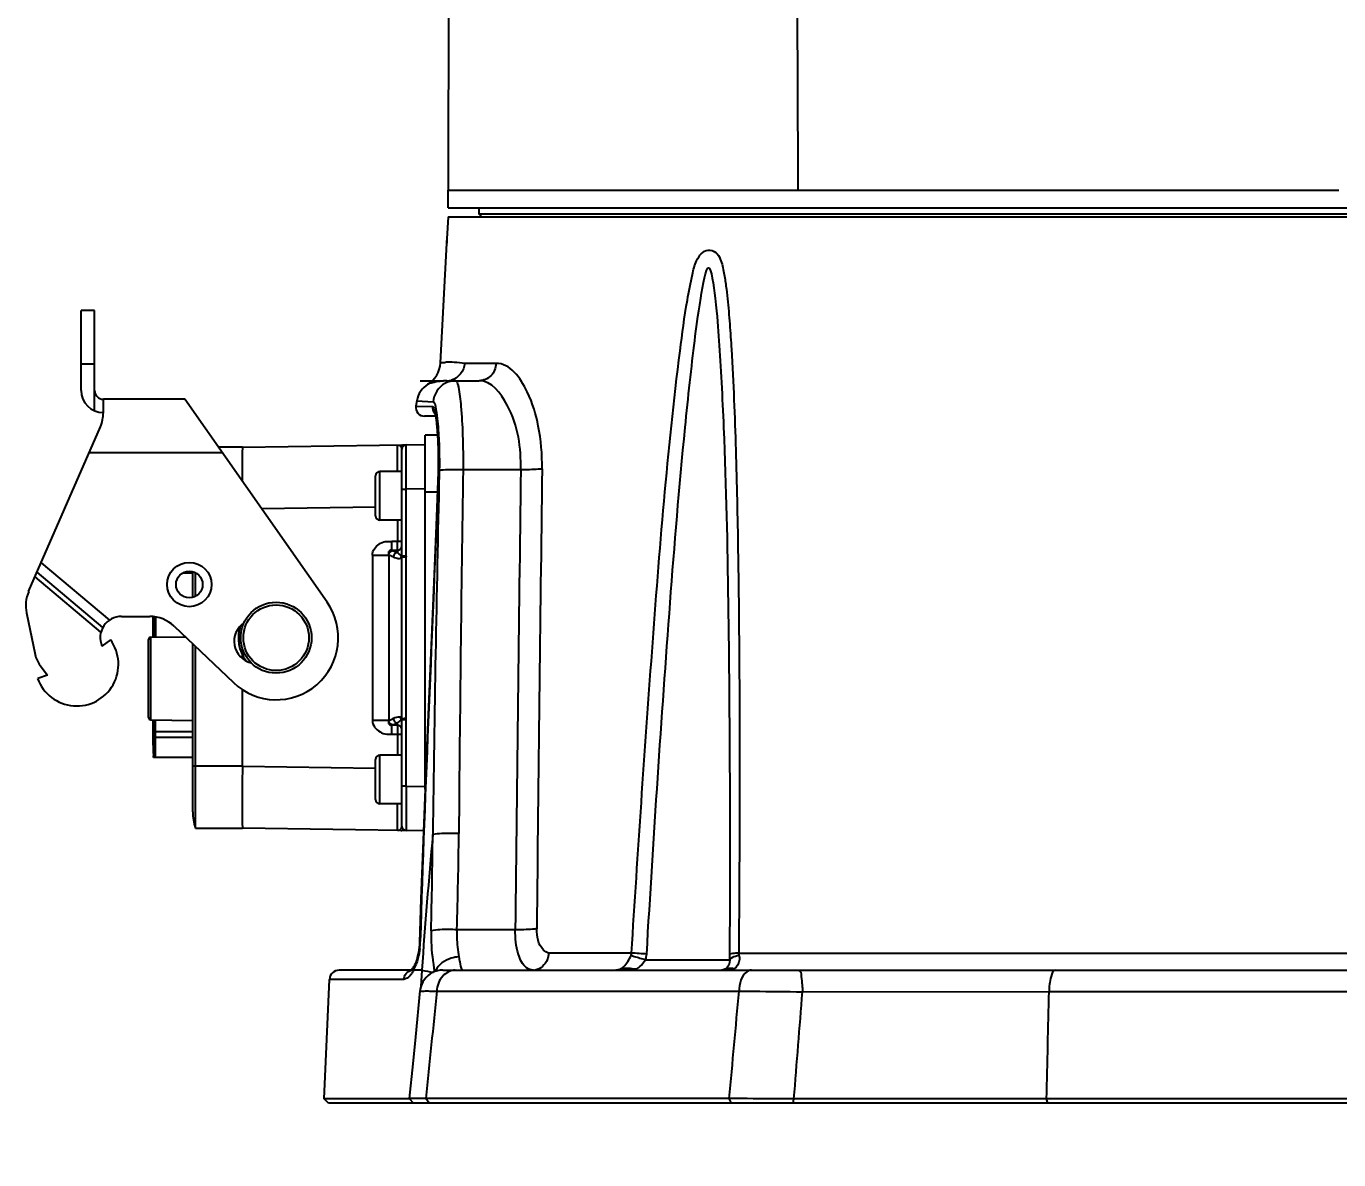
# Model space of a CAD drawing. Header units: millimetres. Extents: x 0 to 1173, y -4 to 841.
# Drawn here: x 231.6 to 246.41, y 299.02 to 311.81 of the extents above; entities that cross this region are included whole.
import ezdxf

# ---------------------------------------------------------------- set-up
doc = ezdxf.new("R2010")
doc.units = ezdxf.units.MM
doc.header["$LTSCALE"] = 65.395
doc.linetypes.add('CENTER', pattern=[0.6, 0.375, -0.075, 0.075, -0.075])
doc.layers.get('0').update_dxf_attribs({"linetype": 'CONTINUOUS'})
for name, color, linetype in [('ALL_DRFT_GEOM', 7, 'CONTINUOUS'), ('C_T2070064001_000_A_3D_BL37', 7, 'CONTINUOUS'), ('C_T2111122201_000_B_3D_BL15', 7, 'CONTINUOUS'), ('C_T2111122201_000_B_3D_BL16', 7, 'CONTINUOUS'), ('DRAFT_DIMS', 7, 'CONTINUOUS'), ('J_900_EXP_DH_BL10', 7, 'CONTINUOUS'), ('M3_10_BL36', 7, 'CONTINUOUS'), ('M3_10_BL39', 7, 'CONTINUOUS'), ('MANIFOLD_SOLID_BREP_17668_BL35', 7, 'CONTINUOUS'), ('MANIFOLD_SOLID_BREP_20980_BL38', 7, 'CONTINUOUS'), ('MANIFOLD_SOLID_BREP_21374_BL40', 7, 'CONTINUOUS'), ('TMBB_BASE_CNN_BL7', 7, 'CONTINUOUS')]:
    doc.layers.add(name, color=color, linetype=linetype)
doc.styles.get("Standard").update_dxf_attribs({"font": 'txt', "width": 0.8})
doc.dimstyles.new('DIMSTYLE_13', dxfattribs={"dimtxt": 6, "dimasz": 9, "dimexe": 0.5, "dimexo": 0, "dimtad": 1, "dimlfac": 10, "dimzin": 0, "dimdsep": 46, "dimtxsty": 'Standard', "dimblk": '_FILLED', "dimblk1": '_FILLED', "dimblk2": '_FILLED', "dimcen": 0.09, "dimadec": 0, "dimazin": 0, "dimtp": 0.01, "dimtm": 0.01, "dimtfac": 1, "dimtofl": 0, "dimtmove": 0, "dimatfit": 2, "dimldrblk": '_FILLED', "dimfxl": 0, "dimtolj": 1, "dimtzin": 0, "dimarcsym": 0})
doc.dimstyles.new('DIMSTYLE_14', dxfattribs={"dimtxt": 6, "dimasz": 9, "dimexe": 0.5, "dimexo": 0, "dimtad": 1, "dimlfac": 10, "dimzin": 0, "dimdsep": 46, "dimtxsty": 'Standard', "dimblk": '_FILLED', "dimblk1": '_FILLED', "dimblk2": '_FILLED', "dimcen": 0.09, "dimadec": 0, "dimazin": 0, "dimtp": 0.01, "dimtm": 0.01, "dimtfac": 1, "dimtmove": 0, "dimatfit": 2, "dimldrblk": '_FILLED', "dimfxl": 0, "dimtolj": 1, "dimtzin": 0, "dimarcsym": 0})

# ---------------------------------------------------------------- blocks, each defined once
blk = doc.blocks.new('_FILLED')
at = {"color": 0, "linetype": 'ByBlock'}
blk.add_solid([(0, 0), (-1, 0.1667), (-1, -0.1667)], dxfattribs=at)
blk = doc.blocks.new('*D20')
at = {"layer": 'DRAFT_DIMS', "color": 2, "linetype": 'Continuous'}
blk.add_line((362.811, 192.443), (450.213, 94.254), dxfattribs=at)
at = {"layer": 'DRAFT_DIMS', "color": 2, "linetype": 'Continuous', "xscale": 9, "yscale": 9, "zscale": 9, "rotation": 131.6736765729}
blk.add_blockref('_FILLED', (362.811, 192.443), dxfattribs=at)
blk = doc.blocks.new('*D21')
at = {"layer": 'DRAFT_DIMS', "color": 2, "linetype": 'Continuous'}
for p, q in [((246.456, 323.158), (323.755, 374.496)), ((271.296, 339.655), (246.456, 323.158)), ((221.616, 306.661), (246.456, 323.158))]:
    blk.add_line(p, q, dxfattribs=at)
at = {"layer": 'DRAFT_DIMS', "color": 2, "linetype": 'Continuous', "xscale": 9, "yscale": 9, "zscale": 9}
for p, rotation in [((271.296, 339.655), 33.59000563470001), ((221.616, 306.661), 213.5900056347)]:
    blk.add_blockref('_FILLED', p, dxfattribs=dict(at, rotation=rotation))
blk = doc.blocks.new('*D23')
at = {"layer": 'DRAFT_DIMS', "color": 2, "linetype": 'Continuous'}
blk.add_line((390.784, 199.135), (471.564, 129.718), dxfattribs=at)
at = {"layer": 'DRAFT_DIMS', "color": 2, "linetype": 'Continuous', "xscale": 9, "yscale": 9, "zscale": 9, "rotation": 139.3269980893}
blk.add_blockref('_FILLED', (390.784, 199.135), dxfattribs=at)
blk = doc.blocks.new('TMBB_BASE_CNN_BL7', base_point=(653.7669, 254.0207))
at = {"layer": 'TMBB_BASE_CNN_BL7', "color": 7, "linetype": 'Continuous'}
for p, q in [((236.3561, 309.6577), (236.343, 309.4077)), ((236.3561, 309.6577), (256.5558, 309.6577)), ((236.3421, 309.391), (236.341, 309.3708)), ((236.341, 309.3707), (236.3421, 309.391)), ((236.343, 309.4077), (236.3421, 309.391)), ((236.2696, 308.008), (236.3403, 309.3577)), ((236.3407, 309.3656), (236.3403, 309.3577)), ((236.3403, 309.3577), (236.3407, 309.3656)), ((236.341, 309.3708), (236.3407, 309.3656)), ((236.8973, 308.0004), (236.5436, 308.0004)), ((236.3436, 307.8077), (236.7067, 307.8077)), ((236.0027, 307.5815), (235.9927, 307.5222)), ((235.9927, 307.5222), (236.1798, 307.5178)), ((236.0027, 307.5815), (236.1861, 307.5699)), ((236.2144, 307.4077), (236.0896, 307.4077)), ((236.2564, 306.7903), (236.2556, 306.7525)), ((237.1767, 306.8035), (236.5248, 306.8035)), ((237.1136, 301.6141), (236.4553, 301.6141)), ((236.0344, 301.4804), (236.0327, 301.4461)), ((238.4261, 301.3504), (237.4907, 301.3504)), ((238.585, 301.2756), (239.5336, 301.2756)), ((239.6358, 301.3504), (253.2762, 301.3504)), ((235.9419, 301.1577), (235.1253, 301.1577)), ((235.9389, 301.1548), (235.9377, 301.1538)), ((235.9429, 301.1586), (235.9389, 301.1548)), ((236.0601, 301.1577), (235.9671, 301.1577)), ((235.9704, 301.1987), (235.9705, 301.1989)), ((235.9778, 301.2133), (235.9706, 301.1989)), ((235.9865, 301.233), (235.9778, 301.2133)), ((236.0601, 301.1577), (236.0478, 300.972)), ((236.2974, 301.1577), (257.6482, 301.1577)), ((234.9582, 299.7076), (235.017, 301.0539)), ((235.8568, 301.0539), (235.017, 301.0539)), ((236.038, 300.9227), (235.9867, 300.404)), ((236.228, 300.9212), (239.6397, 300.9212)), ((240.3548, 300.9142), (243.1371, 300.9156)), ((243.1371, 300.9156), (249.775, 300.9156)), ((235.9867, 300.404), (235.9564, 300.1001)), ((235.9564, 300.1001), (235.9175, 299.7103)), ((235.92, 299.7076), (234.9582, 299.7076)), ((235.006, 299.6577), (234.9582, 299.7076)), ((257.0565, 299.6577), (235.006, 299.6577)), ((235.9175, 299.7103), (235.9652, 299.6577)), ((239.5283, 299.7097), (236.1047, 299.7097)), ((236.1434, 299.6577), (236.1047, 299.7097)), ((239.5542, 299.6577), (239.5283, 299.7097)), ((240.2496, 299.6577), (240.2584, 299.7069)), ((243.1085, 299.7076), (240.2584, 299.7069)), ((249.8036, 299.7076), (243.1085, 299.7076)), ((243.1224, 299.6577), (243.1085, 299.7076))]:
    blk.add_line(p, q, dxfattribs=at)
at = {"layer": 'TMBB_BASE_CNN_BL7', "color": 4, "linetype": 'Continuous'}
blk.add_line((236.0409, 307.8077), (236.3055, 307.8077), dxfattribs=at)
at = {"layer": 'TMBB_BASE_CNN_BL7', "color": 7, "linetype": 'Continuous'}
for points in [[(236.2043, 307.4503), (236.2047, 307.4492), (236.2056, 307.4466), (236.2068, 307.4425), (236.2082, 307.4372), (236.2097, 307.4308), (236.2114, 307.4232), (236.2131, 307.4147), (236.2148, 307.4052), (236.2166, 307.3947), (236.2183, 307.3834), (236.2201, 307.3712), (236.2218, 307.3581), (236.2235, 307.3441), (236.2252, 307.3292), (236.2269, 307.3136), (236.2285, 307.297), (236.2301, 307.2797), (236.2316, 307.2615), (236.2331, 307.2425), (236.2346, 307.2227), (236.2359, 307.2021), (236.2372, 307.1806), (236.2385, 307.1584), (236.2396, 307.1355), (236.2407, 307.1117), (236.2416, 307.0872), (236.2425, 307.062), (236.2432, 307.0361), (236.2438, 307.0095), (236.2443, 306.9822), (236.2446, 306.9542), (236.2447, 306.9257), (236.2447, 306.8965), (236.2445, 306.8668)], [(236.2445, 306.8668), (236.2442, 306.8366), (236.2436, 306.806), (236.2428, 306.7749)], [(236.2428, 306.7749), (236.2214, 306.1755), (236.1961, 305.5362), (236.1696, 304.9096), (236.1168, 303.6939)], [(236.1168, 303.6939), (236.0921, 303.1048), (236.0694, 302.5281), (236.0494, 301.9639)], [(236.0494, 301.9639), (236.034, 301.469), (236.0323, 301.4395), (236.0295, 301.4101), (236.0257, 301.3811), (236.0209, 301.3528), (236.0152, 301.3254), (236.0087, 301.2992)], [(236.0266, 301.3872), (236.022, 301.3585), (236.0164, 301.3306), (236.01, 301.3039), (236.0027, 301.2786), (235.9949, 301.2548), (235.9865, 301.233)], [(236.0327, 301.4461), (236.0302, 301.4165), (236.0266, 301.3872)], [(235.9704, 301.1987), (235.9641, 301.1875), (235.9558, 301.1747), (235.9486, 301.1651), (235.9429, 301.1586)], [(236.2974, 301.1577), (236.2671, 301.1559), (236.2372, 301.1506), (236.2081, 301.1419), (236.1803, 301.1299), (236.154, 301.1147), (236.1297, 301.0965), (236.1076, 301.0757), (236.0881, 301.0524), (236.0715, 301.027), (236.0579, 300.9999), (236.0476, 300.9714), (236.0406, 300.9418), (236.038, 300.9226)]]:
    blk.add_lwpolyline(points, dxfattribs=at)
for centre, radius, start, end in [((235.9677, 308.0238), 0.3022, 301.80882, 357.00001), ((236.2698, 307.5368), 0.2709, 121.80882, 170.49378), ((236.3459, 307.9993), 0.1916, 270.02197, 277.51382), ((236.3454, 308.003), 0.1953, 277.50166, 284.85553), ((236.0896, 307.5059), 0.0982, 170.43711, 270), ((618.014, 297.9547), 381.8597, 178.679818, 179.289699), ((848.681, 297.6533), 612.2246, 179.1436289, 179.5276187), ((2061.5764, 282.0118), 1824.5681, 179.2214563, 179.3844294), ((2081.0853, 282.665), 1843.8264, 179.2495929, 179.410854), ((139.3713, 303.8238), 96.8189, 358.685351, 359.32815), ((184.5723, 303.2055), 51.9074, 358.24309, 359.44284), ((235.1142, 301.5077), 0.9284, 353.57629, 355.98823), ((235.1306, 301.5066), 0.912, 355.98131, 358.46728), ((234.8635, 244.7613), 56.7011, 86.22484, 86.39764), ((238.3076, 301.3598), 0.2899, 343.11573, 355.97174), ((240.8134, 301.3367), 1.2813, 179.88066, 182.73604), ((239.9209, 301.3518), 0.285, 180.28888, 185.47396), ((235.1253, 301.0492), 0.1085, 90, 177.5), ((235.9578, 301.0644), 0.0933, 98.24337, 101.03588), ((235.9573, 301.0686), 0.0891, 90.05272, 98.28755), ((235.4714, 301.4125), 0.5574, 332.79634, 336.26015), ((235.4302, 301.4307), 0.6024, 336.25453, 339.54888), ((236.3848, 301.0765), 0.1854, 156.50369, 158.92399), ((238.3693, 300.6543), 0.5224, 93.18873, 97.27111), ((238.3701, 300.6347), 0.542, 87.24711, 93.16657), ((238.3673, 300.5862), 0.5906, 79.70716, 87.1942), ((239.5368, 300.9889), 0.1876, 104.48163, 107.98137), ((239.4387, 301.2503), 0.0923, 295.79693, 299.40296), ((239.5399, 300.9662), 0.2105, 91.21745, 94.42927), ((239.5401, 300.9549), 0.2218, 88.13221, 91.21636), ((-134.7589, 334.7418), 375.923, 354.652872, 354.838301), ((-96.7672, 327.2175), 338.1465, 355.333436, 355.538656), ((-23.5644, 306.6232), 266.7625, 358.514497, 358.77403)]:
    blk.add_arc(centre, radius, start, end, dxfattribs=at)
for points, knots in [([(238.9738, 308.145), (238.9979, 308.3357), (239.0346, 308.6231), (239.1032, 308.9651), (239.1471, 309.1649), (239.2546, 309.3053), (239.3852, 309.2626), (239.4418, 309.1588), (239.4696, 309.0286), (239.4924, 308.8786), (239.5143, 308.6857), (239.5348, 308.4471), (239.5601, 308.0675), (239.583, 307.5941), (239.6092, 306.8373), (239.6292, 305.8914), (239.6415, 304.7564), (239.6457, 303.6212), (239.6436, 302.4858), (239.6389, 301.7289), (239.6358, 301.3504)], [0, 0, 0, 0, 0.0624413, 0.0946156, 0.1120029, 0.1311674, 0.1410463, 0.150824, 0.1681593, 0.1843274, 0.2001026, 0.2312241, 0.2621266, 0.3237205, 0.385223, 0.5081653, 0.6311018, 0.7540518, 0.8770181, 1, 1, 1, 1]), ([(238.5968, 301.3394), (238.6757, 302.6613), (238.8072, 304.667), (238.9883, 306.9159), (239.1213, 308.1387), (239.1858, 308.626), (239.299, 309.2744), (239.3858, 308.6261), (239.4226, 308.1379), (239.4882, 306.9148), (239.5194, 305.313), (239.537, 303.3185), (239.535, 302.0004), (239.5321, 301.3394)], [0, 0, 0, 0, 0.2557326, 0.3833722, 0.4468269, 0.4779914, 0.5008422, 0.5234687, 0.5544484, 0.6176145, 0.7448319, 0.872357, 1, 1, 1, 1]), ([(238.4261, 301.3504), (238.4963, 302.4834), (238.6513, 304.7501), (238.8313, 307.0168), (238.9738, 308.145)], [0, 0, 0, 0, 0.4995505, 1, 1, 1, 1]), ([(236.5436, 308.0004), (236.5041, 308.0067), (236.4385, 308.0146), (236.3451, 308.0208), (236.306, 308.0058), (236.2699, 308.0139), (236.2696, 308.008)], [0, 0, 0, 0, 0.4353516, 0.7470953, 0.9361274, 1, 1, 1, 1]), ([(236.8973, 308.0004), (236.8953, 307.9508), (236.8553, 307.8505), (236.7545, 307.8077), (236.7067, 307.8077)], [0, 0, 0, 0, 0.509326, 1, 1, 1, 1]), ([(237.4171, 306.813), (237.4193, 306.9747), (237.3905, 307.2802), (237.2728, 307.6911), (237.0547, 308.0111), (236.8973, 308.0004)], [0, 0, 0, 0, 0.3552805, 0.6532836, 1, 1, 1, 1]), ([(236.3436, 307.8077), (236.2886, 307.8075), (236.2166, 307.7927), (236.1429, 307.7768), (236.127, 307.767)], [0, 0, 0, 0, 0.7467672, 1, 1, 1, 1]), ([(236.4416, 307.8077), (236.45, 307.8077), (236.4652, 307.7755), (236.4837, 307.6869), (236.5063, 307.4797), (236.5233, 307.1741), (236.5262, 306.9339), (236.5248, 306.8035)], [0, 0, 0, 0, 0.0247594, 0.0817752, 0.2941673, 0.6144695, 1, 1, 1, 1]), ([(237.1767, 306.8035), (237.1805, 307.052), (237.1348, 307.423), (236.8463, 307.8077), (236.7067, 307.8077)], [0, 0, 0, 0, 0.6403778, 1, 1, 1, 1]), ([(236.1798, 307.5178), (236.1941, 307.5153), (236.2102, 307.4529), (236.2175, 307.4114), (236.222, 307.3764)], [0, 0, 0, 0, 0.2918743, 1, 1, 1, 1]), ([(236.1861, 307.5699), (236.2045, 307.5644), (236.218, 307.4824), (236.2289, 307.4277), (236.234, 307.3819)], [0, 0, 0, 0, 0.2940791, 1, 1, 1, 1]), ([(236.222, 307.3764), (236.2271, 307.3362), (236.2461, 307.1292), (236.2489, 306.9209), (236.2436, 306.7536)], [0, 0, 0, 0, 0.194628, 1, 1, 1, 1]), ([(236.234, 307.3819), (236.2384, 307.3419), (236.2553, 307.1452), (236.2596, 306.9474), (236.2564, 306.7903)], [0, 0, 0, 0, 0.2037551, 1, 1, 1, 1]), ([(236.2436, 306.7536), (236.2432, 306.7535), (236.2427, 306.7534), (236.2421, 306.753), (236.2422, 306.7528)], [0, 0, 0, 0, 0.6878595, 1, 1, 1, 1]), ([(236.5248, 306.8035), (236.4665, 306.8044), (236.3784, 306.7995), (236.2854, 306.8022), (236.2564, 306.7903)], [0, 0, 0, 0, 0.650345, 1, 1, 1, 1]), ([(237.4171, 306.813), (237.4028, 306.8109), (237.3229, 306.8033), (237.2425, 306.8026), (237.1767, 306.8035)], [0, 0, 0, 0, 0.1799186, 1, 1, 1, 1]), ([(236.4773, 302.7008), (236.4469, 302.701), (236.349, 302.7001), (236.2503, 302.6994), (236.1836, 302.6882)], [0, 0, 0, 0, 0.3102954, 1, 1, 1, 1]), ([(236.1648, 301.6025), (236.1639, 301.5603), (236.165, 301.4053), (236.1833, 301.2506), (236.2041, 301.1398)], [0, 0, 0, 0, 0.272352, 1, 1, 1, 1]), ([(236.4553, 301.6141), (236.4248, 301.6148), (236.3281, 301.615), (236.2298, 301.6162), (236.1648, 301.6025)], [0, 0, 0, 0, 0.3143056, 1, 1, 1, 1]), ([(236.4553, 301.6141), (236.4543, 301.5858), (236.4536, 301.4832), (236.4634, 301.3804), (236.4771, 301.3074)], [0, 0, 0, 0, 0.2759772, 1, 1, 1, 1]), ([(237.3179, 301.1577), (237.2911, 301.1577), (237.2049, 301.1926), (237.1273, 301.3697), (237.1129, 301.5205), (237.1136, 301.6141)], [0, 0, 0, 0, 0.1493847, 0.478321, 1, 1, 1, 1]), ([(237.3564, 301.6239), (237.341, 301.6217), (237.2602, 301.6143), (237.1791, 301.6134), (237.1136, 301.6141)], [0, 0, 0, 0, 0.1918429, 1, 1, 1, 1]), ([(237.4907, 301.3504), (237.4693, 301.3563), (237.3756, 301.4164), (237.3558, 301.54), (237.3564, 301.6239)], [0, 0, 0, 0, 0.2095508, 1, 1, 1, 1]), ([(236.0423, 301.4822), (236.0403, 301.482), (236.0382, 301.4815), (236.0344, 301.4812), (236.0343, 301.4804)], [0, 0, 0, 0, 0.7170331, 1, 1, 1, 1]), ([(236.4771, 301.3074), (236.4484, 301.3058), (236.346, 301.2889), (236.245, 301.2199), (236.2148, 301.1504)], [0, 0, 0, 0, 0.2750198, 1, 1, 1, 1]), ([(236.4771, 301.3074), (236.4807, 301.2884), (236.4914, 301.2392), (236.4979, 301.1875), (236.5119, 301.1596)], [0, 0, 0, 0, 0.3830755, 1, 1, 1, 1]), ([(237.4907, 301.3504), (237.4896, 301.3249), (237.4742, 301.2411), (237.3985, 301.1676), (237.3397, 301.1592)], [0, 0, 0, 0, 0.3005603, 1, 1, 1, 1]), ([(238.4211, 301.3246), (238.4225, 301.3289), (238.4247, 301.3374), (238.4258, 301.3461), (238.4261, 301.3504)], [0, 0, 0, 0, 0.5062392, 1, 1, 1, 1]), ([(238.4211, 301.3246), (238.4326, 301.3209), (238.4869, 301.3037), (238.5417, 301.2878), (238.585, 301.2756)], [0, 0, 0, 0, 0.2112714, 1, 1, 1, 1]), ([(239.6358, 301.3504), (239.6236, 301.3498), (239.589, 301.3473), (239.5538, 301.3457), (239.5321, 301.3394)], [0, 0, 0, 0, 0.3518862, 1, 1, 1, 1]), ([(239.6371, 301.3246), (239.6247, 301.3215), (239.5886, 301.3104), (239.5493, 301.2958), (239.5336, 301.2756)], [0, 0, 0, 0, 0.3333886, 1, 1, 1, 1]), ([(239.6371, 301.3246), (239.6418, 301.3094), (239.6506, 301.2537), (239.6194, 301.1925), (239.5847, 301.1725)], [0, 0, 0, 0, 0.2847097, 1, 1, 1, 1]), ([(235.9445, 301.1204), (235.938, 301.111), (235.9155, 301.082), (235.8824, 301.0573), (235.8568, 301.0539)], [0, 0, 0, 0, 0.3067912, 1, 1, 1, 1]), ([(235.9671, 301.1577), (235.9636, 301.151), (235.9565, 301.1384), (235.9486, 301.1261), (235.9445, 301.1204)], [0, 0, 0, 0, 0.5159639, 1, 1, 1, 1]), ([(235.9671, 301.1577), (235.9651, 301.1645), (235.9636, 301.1787), (235.9675, 301.1926), (235.9706, 301.1986)], [0, 0, 0, 0, 0.5105971, 1, 1, 1, 1]), ([(236.4368, 301.1577), (236.3844, 301.1577), (236.271, 301.0972), (236.2323, 300.9815), (236.228, 300.9212)], [0, 0, 0, 0, 0.4642465, 1, 1, 1, 1]), ([(236.5119, 301.1596), (236.5121, 301.1591), (236.5125, 301.1584), (236.5132, 301.1577), (236.5134, 301.1577)], [0, 0, 0, 0, 0.6625291, 1, 1, 1, 1]), ([(238.3031, 301.1725), (238.2948, 301.1678), (238.2777, 301.1605), (238.2592, 301.1577), (238.2503, 301.1577)], [0, 0, 0, 0, 0.5198164, 1, 1, 1, 1]), ([(238.3031, 301.1725), (238.3088, 301.1757), (238.3201, 301.1832), (238.3305, 301.1919), (238.3356, 301.1967)], [0, 0, 0, 0, 0.4829573, 1, 1, 1, 1]), ([(238.4728, 301.1673), (238.4808, 301.1707), (238.4969, 301.1798), (238.5113, 301.1912), (238.5185, 301.1976)], [0, 0, 0, 0, 0.4768426, 1, 1, 1, 1]), ([(239.4789, 301.1673), (239.4731, 301.1644), (239.4608, 301.16), (239.448, 301.1581), (239.4415, 301.1578)], [0, 0, 0, 0, 0.5006537, 1, 1, 1, 1]), ([(239.5236, 301.176), (239.5179, 301.1756), (239.5066, 301.1742), (239.4954, 301.1719), (239.4899, 301.1705)], [0, 0, 0, 0, 0.5036443, 1, 1, 1, 1]), ([(239.5847, 301.1725), (239.5773, 301.1682), (239.5614, 301.1613), (239.5443, 301.1583), (239.5357, 301.1579)], [0, 0, 0, 0, 0.4989816, 1, 1, 1, 1]), ([(239.5847, 301.1725), (239.5784, 301.1736), (239.566, 301.1754), (239.5535, 301.1764), (239.5474, 301.1766)], [0, 0, 0, 0, 0.5087213, 1, 1, 1, 1]), ([(239.7789, 301.1577), (239.7608, 301.1577), (239.6652, 301.1177), (239.6428, 300.9998), (239.6397, 300.9212)], [0, 0, 0, 0, 0.1865492, 1, 1, 1, 1]), ([(240.3111, 301.1577), (240.3368, 301.1577), (240.344, 301.0329), (240.3545, 300.9719), (240.3548, 300.9142)], [0, 0, 0, 0, 0.3081889, 1, 1, 1, 1]), ([(243.2104, 301.1577), (243.1815, 301.1577), (243.1433, 301.0457), (243.1378, 300.9734), (243.1371, 300.9156)], [0, 0, 0, 0, 0.3334822, 1, 1, 1, 1]), ([(236.038, 300.9227), (236.0385, 300.9267), (236.0635, 300.9171), (236.0912, 300.926), (236.1553, 300.9203), (236.2008, 300.9215), (236.228, 300.9212)], [0, 0, 0, 0, 0.0645282, 0.2563551, 0.5711479, 1, 1, 1, 1]), ([(239.6397, 300.9212), (239.6949, 300.9209), (239.9332, 300.9189), (240.1716, 300.9161), (240.3548, 300.9142)], [0, 0, 0, 0, 0.2314532, 1, 1, 1, 1]), ([(236.1047, 299.7097), (236.0779, 299.7096), (236.0327, 299.7081), (235.9707, 299.7137), (235.9415, 299.7049), (235.9188, 299.7141), (235.9176, 299.7103)], [0, 0, 0, 0, 0.4289746, 0.7437518, 0.9355339, 1, 1, 1, 1]), ([(240.2584, 299.7069), (240.1952, 299.7066), (239.9519, 299.7089), (239.7085, 299.707), (239.5283, 299.7097)], [0, 0, 0, 0, 0.2595232, 1, 1, 1, 1])]:
    blk.add_open_spline(points, degree=3, knots=knots, dxfattribs=at)
for points in [[(236.5436, 308.0004), (236.5395, 307.9212), (236.4722, 307.8345), (236.3955, 307.8142)], [(236.3193, 307.7764), (236.2474, 307.7371), (236.1925, 307.6515), (236.1861, 307.5699)], [(236.4416, 307.8077), (236.3995, 307.8077), (236.3562, 307.7966), (236.3193, 307.7764)], [(236.1798, 307.5178), (236.1776, 307.4901), (236.1884, 307.4594), (236.2075, 307.4393)], [(236.2436, 306.7536), (236.1837, 304.9962), (236.0919, 303.2399), (236.0423, 301.4822)], [(236.1836, 302.6885), (236.1371, 302.1787), (236.0944, 301.6685), (236.0601, 301.1577)], [(236.0368, 301.4038), (236.0325, 301.3654), (236.0258, 301.3272), (236.0163, 301.2898)], [(236.0163, 301.2898), (236.0103, 301.2662), (236.0031, 301.2429), (235.9946, 301.2202)], [(238.3356, 301.1967), (238.3731, 301.2317), (238.3984, 301.2786), (238.4211, 301.3246)], [(238.5185, 301.1976), (238.544, 301.2203), (238.5645, 301.2483), (238.585, 301.2756)], [(239.5336, 301.2756), (239.5393, 301.2371), (239.5179, 301.189), (239.484, 301.1699)], [(235.8568, 301.0539), (235.8586, 301.0978), (235.8969, 301.1476), (235.94, 301.156)], [(236.0601, 301.1577), (236.1023, 301.1499), (236.1445, 301.1424), (236.1861, 301.1324)], [(236.228, 300.9212), (236.1872, 300.5173), (236.146, 300.1135), (236.1047, 299.7097)]]:
    blk.add_open_spline(points, degree=3, dxfattribs=at)
blk = doc.blocks.new('J_900_EXP_DH_BL10', base_point=(658.2783, 323.5593))
at = {"layer": 'J_900_EXP_DH_BL10', "color": 7, "linetype": 'Continuous'}
for p, q in [((236.356, 309.9577), (246.406, 309.9577)), ((236.356, 309.7577), (236.356, 309.9577)), ((236.3561, 309.7577), (256.5559, 309.7577)), ((236.706, 309.6877), (236.706, 309.7577)), ((256.206, 309.6877), (236.706, 309.6877)), ((236.736, 309.6577), (236.706, 309.6877))]:
    blk.add_line(p, q, dxfattribs=at)
blk.add_lwpolyline([(236.3081, 315.4034), (236.3161, 315.1131), (236.3265, 314.6966), (236.3353, 314.286), (236.3427, 313.883), (236.3486, 313.4874), (236.3532, 313.0976), (236.3565, 312.7157), (236.3587, 312.342), (236.3598, 311.9734), (236.36, 311.6155), (236.3595, 311.2667), (236.3585, 310.9167), (236.3573, 310.5662), (236.3563, 310.2245), (236.356, 309.9577)], dxfattribs=at)
blk.add_arc((22.9602, 310.2299), 217.3444, 359.928235, 0.789349, dxfattribs=at)
blk = doc.blocks.new('C_T2111122201_000_B_3D_BL15', base_point=(629.356, 243.597))
at = {"layer": 'C_T2111122201_000_B_3D_BL15', "color": 7, "linetype": 'Continuous'}
for p, q in [((233.366, 305.64), (233.476, 305.64)), ((233.056, 305.142), (233.056, 304.914)), ((233.056, 303.558), (233.056, 303.982)), ((233.056, 303.849), (233.476, 303.849)), ((233.476, 303.783), (233.056, 303.783)), ((233.476, 303.558), (233.056, 303.558))]:
    blk.add_line(p, q, dxfattribs=at)
blk = doc.blocks.new('C_T2111122201_000_B_3D_BL16', base_point=(629.496, 243.35))
at = {"layer": 'C_T2111122201_000_B_3D_BL16', "color": 7, "linetype": 'Continuous'}
for p, q in [((233.028, 304.913), (233.028, 305.146)), ((233.029, 305.133), (233.029, 305.145)), ((233.036, 305.145), (233.036, 305.133)), ((233.037, 305.133), (233.037, 305.145)), ((233.044, 305.144), (233.044, 305.133)), ((233.046, 305.143), (233.046, 304.913)), ((233.027, 303.958), (233.027, 303.982)), ((233.028, 303.958), (233.027, 303.958)), ((233.028, 303.783), (233.028, 303.958)), ((233.044, 303.849), (233.056, 303.849)), ((233.044, 303.849), (233.044, 303.783)), ((233.056, 303.783), (233.044, 303.783)), ((233.032, 303.608), (233.032, 303.608)), ((233.035, 303.609), (233.038, 303.609)), ((233.056, 303.558), (233.032, 303.558))]:
    blk.add_line(p, q, dxfattribs=at)
for points, knots in [([(233.032, 304.938), (233.031, 304.938), (233.033, 304.946), (233.03, 304.954), (233.031, 304.973), (233.03, 304.996), (233.029, 305.026), (233.029, 305.072), (233.029, 305.108), (233.029, 305.133)], [0, 0, 0, 0, 0.019501, 0.076465, 0.168874, 0.293199, 0.444688, 0.617473, 1, 1, 1, 1]), ([(233.036, 305.133), (233.036, 305.108), (233.036, 305.072), (233.035, 305.026), (233.035, 304.996), (233.034, 304.973), (233.034, 304.954), (233.032, 304.946), (233.034, 304.938), (233.032, 304.938)], [0, 0, 0, 0, 0.382524, 0.555306, 0.706792, 0.831119, 0.923532, 0.980499, 1, 1, 1, 1]), ([(233.04, 304.938), (233.039, 304.938), (233.04, 304.946), (233.038, 304.954), (233.039, 304.973), (233.038, 304.996), (233.037, 305.026), (233.037, 305.072), (233.037, 305.108), (233.037, 305.133)], [0, 0, 0, 0, 0.019501, 0.076465, 0.168874, 0.293199, 0.444688, 0.617473, 1, 1, 1, 1]), ([(233.044, 305.133), (233.044, 305.108), (233.043, 305.072), (233.043, 305.026), (233.043, 304.996), (233.042, 304.973), (233.042, 304.954), (233.04, 304.946), (233.041, 304.938), (233.04, 304.938)], [0, 0, 0, 0, 0.382524, 0.555306, 0.706792, 0.831119, 0.923532, 0.980499, 1, 1, 1, 1]), ([(233.029, 303.783), (233.029, 303.805), (233.029, 303.837), (233.03, 303.879), (233.03, 303.905), (233.031, 303.926), (233.03, 303.943), (233.033, 303.951), (233.031, 303.958), (233.032, 303.958)], [0, 0, 0, 0, 0.382528, 0.55531, 0.706795, 0.83112, 0.923532, 0.980499, 1, 1, 1, 1]), ([(233.032, 303.958), (233.033, 303.958), (233.032, 303.951), (233.034, 303.943), (233.034, 303.926), (233.035, 303.905), (233.035, 303.879), (233.035, 303.837), (233.035, 303.805), (233.035, 303.783)], [0, 0, 0, 0, 0.019501, 0.076465, 0.168873, 0.293197, 0.444686, 0.617471, 1, 1, 1, 1]), ([(233.037, 303.783), (233.037, 303.805), (233.037, 303.837), (233.038, 303.879), (233.038, 303.905), (233.039, 303.926), (233.038, 303.943), (233.04, 303.951), (233.039, 303.958), (233.04, 303.958)], [0, 0, 0, 0, 0.382528, 0.55531, 0.706795, 0.83112, 0.923532, 0.980499, 1, 1, 1, 1]), ([(233.04, 303.958), (233.041, 303.958), (233.04, 303.951), (233.042, 303.943), (233.042, 303.926), (233.042, 303.905), (233.043, 303.879), (233.043, 303.837), (233.043, 303.805), (233.043, 303.783)], [0, 0, 0, 0, 0.019501, 0.076465, 0.168873, 0.293197, 0.444686, 0.617471, 1, 1, 1, 1]), ([(233.044, 303.849), (233.044, 303.858), (233.043, 303.903), (233.043, 303.947), (233.043, 303.982)], [0, 0, 0, 0, 0.211449, 1, 1, 1, 1]), ([(233.028, 303.783), (233.028, 303.754), (233.028, 303.712), (233.029, 303.659), (233.029, 303.625), (233.03, 303.599), (233.03, 303.576), (233.033, 303.567), (233.031, 303.558), (233.032, 303.558)], [0, 0, 0, 0, 0.38251, 0.555298, 0.706776, 0.831102, 0.923517, 0.980493, 1, 1, 1, 1]), ([(233.032, 303.608), (233.031, 303.608), (233.033, 303.615), (233.03, 303.622), (233.031, 303.639), (233.03, 303.66), (233.03, 303.687), (233.029, 303.728), (233.029, 303.76), (233.029, 303.783)], [0, 0, 0, 0, 0.019501, 0.076465, 0.168873, 0.293197, 0.444686, 0.617471, 1, 1, 1, 1]), ([(233.035, 303.783), (233.035, 303.761), (233.035, 303.721), (233.035, 303.667), (233.033, 303.631), (233.034, 303.613), (233.032, 303.608)], [0, 0, 0, 0, 0.372772, 0.691862, 0.911428, 1, 1, 1, 1]), ([(233.04, 303.608), (233.039, 303.608), (233.04, 303.615), (233.038, 303.622), (233.039, 303.639), (233.038, 303.66), (233.038, 303.687), (233.037, 303.728), (233.037, 303.76), (233.037, 303.783)], [0, 0, 0, 0, 0.019501, 0.076465, 0.168873, 0.293197, 0.444686, 0.617471, 1, 1, 1, 1]), ([(233.043, 303.783), (233.043, 303.76), (233.043, 303.728), (233.043, 303.687), (233.042, 303.66), (233.042, 303.639), (233.042, 303.622), (233.04, 303.615), (233.041, 303.608), (233.04, 303.608)], [0, 0, 0, 0, 0.382528, 0.55531, 0.706795, 0.83112, 0.923532, 0.980499, 1, 1, 1, 1]), ([(233.04, 303.558), (233.042, 303.558), (233.04, 303.567), (233.043, 303.576), (233.042, 303.599), (233.043, 303.625), (233.043, 303.659), (233.044, 303.712), (233.044, 303.754), (233.044, 303.783)], [0, 0, 0, 0, 0.019507, 0.076483, 0.168898, 0.293224, 0.444702, 0.61749, 1, 1, 1, 1]), ([(233.032, 303.558), (233.033, 303.558), (233.032, 303.565), (233.034, 303.572), (233.034, 303.589), (233.035, 303.601), (233.035, 303.609)], [0, 0, 0, 0, 0.066071, 0.258688, 0.573207, 1, 1, 1, 1]), ([(233.035, 303.609), (233.035, 303.613), (233.035, 303.62), (233.035, 303.63), (233.036, 303.634), (233.036, 303.638), (233.036, 303.638)], [0, 0, 0, 0, 0.426793, 0.741312, 0.933929, 1, 1, 1, 1]), ([(233.036, 303.638), (233.037, 303.638), (233.036, 303.634), (233.037, 303.63), (233.037, 303.62), (233.038, 303.613), (233.038, 303.609)], [0, 0, 0, 0, 0.066071, 0.258688, 0.573207, 1, 1, 1, 1]), ([(233.038, 303.609), (233.038, 303.601), (233.038, 303.589), (233.038, 303.572), (233.04, 303.565), (233.039, 303.558), (233.04, 303.558)], [0, 0, 0, 0, 0.426793, 0.741312, 0.933929, 1, 1, 1, 1])]:
    blk.add_open_spline(points, degree=3, knots=knots, dxfattribs=at)
blk = doc.blocks.new('MANIFOLD_SOLID_BREP_17668_BL35', base_point=(459.084, 315.194))
at = {"layer": 'MANIFOLD_SOLID_BREP_17668_BL35', "color": 7, "linetype": 'Continuous'}
for p, q in [((236.237, 307.193), (236.096, 307.193)), ((236.096, 303.199), (236.096, 307.193)), ((234.036, 307.058), (233.765, 307.058)), ((234.036, 307.058), (236.096, 307.086)), ((235.787, 306.783), (235.787, 307.082)), ((235.836, 305.829), (235.836, 307.033)), ((235.885, 306.937), (235.885, 307.083)), ((235.885, 306.584), (235.885, 306.937)), ((234.034, 306.688), (234.034, 306.676)), ((234.034, 306.676), (234.034, 306.674)), ((235.836, 306.584), (235.885, 306.584)), ((236.096, 306.586), (235.885, 306.584)), ((235.885, 305.829), (235.885, 306.584)), ((236.096, 306.553), (236.235, 306.553)), ((235.536, 306.379), (234.254, 306.361)), ((235.787, 306.233), (235.787, 305.995)), ((235.836, 305.995), (235.723, 305.995)), ((235.502, 305.841), (235.687, 305.841)), ((235.502, 305.841), (235.502, 303.974)), ((235.687, 305.841), (235.687, 303.974)), ((235.722, 305.896), (235.786, 305.896)), ((235.786, 305.896), (235.786, 305.869)), ((235.885, 305.829), (235.836, 305.829)), ((235.885, 305.818), (235.835, 305.818)), ((235.835, 303.998), (235.835, 305.818)), ((235.836, 305.823), (235.845, 305.822)), ((235.885, 303.998), (235.885, 305.819)), ((233.476, 305.363), (233.476, 305.652)), ((233.505, 305.375), (233.505, 305.641)), ((233.476, 302.943), (233.476, 304.837)), ((233.505, 302.758), (233.505, 304.809)), ((234.036, 304.673), (234.036, 304.712)), ((234.036, 303.458), (234.036, 304.321)), ((235.687, 303.974), (235.502, 303.974)), ((235.786, 303.92), (235.722, 303.92)), ((235.786, 303.92), (235.786, 303.947)), ((235.835, 303.998), (235.885, 303.998)), ((235.835, 303.991), (235.836, 303.992)), ((235.836, 303.987), (235.885, 303.987)), ((235.836, 302.782), (235.836, 303.987)), ((235.885, 303.987), (235.885, 303.998)), ((235.885, 303.232), (235.885, 303.987)), ((235.723, 303.821), (235.836, 303.821)), ((235.787, 303.821), (235.787, 303.583)), ((234.036, 303.458), (233.476, 303.458)), ((234.036, 303.458), (235.536, 303.437)), ((235.885, 303.232), (235.836, 303.232)), ((235.885, 303.232), (236.096, 303.229)), ((235.885, 303.232), (235.885, 302.732)), ((236.099, 303.263), (236.096, 303.263)), ((234.034, 303.148), (234.034, 303.139)), ((234.034, 303.139), (234.034, 303.127)), ((235.787, 302.733), (235.787, 303.033)), ((233.505, 302.758), (234.036, 302.758)), ((236.077, 302.729), (234.036, 302.758))]:
    blk.add_line(p, q, dxfattribs=at)
blk.add_lwpolyline([(235.885, 305.829), (235.885, 305.828), (235.885, 305.826), (235.885, 305.825), (235.885, 305.824), (235.885, 305.823), (235.885, 305.821), (235.885, 305.82), (235.885, 305.82), (235.885, 305.819)], dxfattribs=at)
for radius in [0.4, 0.37]:
    blk.add_circle((234.416, 304.908), radius, dxfattribs=at)
for centre, radius, start, end in [((235.784, 307.031), 0.0515, 51.9431, 58.1324), ((235.886, 307.033), 0.05, 90.8002, 179.9997), ((235.406, 305.049), 0.904, 68.736, 69.55), ((235.871, 305.808), 0.0484, 150.2101, 157.0774), ((235.781, 305.781), 0.0702, 45.6977, 46.9779), ((235.783, 305.829), 0.0526, 358.4824, 0.0232), ((235.783, 305.829), 0.0527, 353.8952, 358.4812), ((235.885, 305.818), 0.0498, 173.8382, 180.0731), ((235.407, 304.766), 0.903, 290.4494, 291.2637), ((235.871, 304.007), 0.0487, 202.9295, 209.7931), ((235.885, 303.997), 0.0499, 179.9287, 186.1705), ((235.783, 303.987), 0.0527, 1.6544, 6.095), ((235.783, 303.987), 0.0526, 359.9572, 1.6538), ((328.94, 302.795), 94.907, 179.59987, 179.78674), ((234.076, 302.943), 0.6, 180, 197.9588), ((235.784, 302.784), 0.0515, 301.8674, 308.0538), ((235.886, 302.782), 0.05, 179.9994, 269.2)]:
    blk.add_arc(centre, radius, start, end, dxfattribs=at)
for points, knots in [([(234.036, 307.058), (234.034, 307.058), (234.038, 307.044), (234.033, 307.03), (234.035, 306.996), (234.034, 306.955), (234.034, 306.901), (234.034, 306.811), (234.034, 306.739), (234.034, 306.688)], [0, 0, 0, 0, 0.017306, 0.068644, 0.153127, 0.269243, 0.414873, 0.587365, 1, 1, 1, 1]), ([(235.502, 305.841), (235.501, 305.89), (235.555, 305.961), (235.647, 305.997), (235.698, 305.995), (235.723, 305.995)], [0, 0, 0, 0, 0.491326, 0.744968, 1, 1, 1, 1]), ([(235.722, 305.896), (235.722, 305.899), (235.723, 305.932), (235.723, 305.965), (235.723, 305.995)], [0, 0, 0, 0, 0.112631, 1, 1, 1, 1]), ([(235.786, 305.896), (235.786, 305.899), (235.787, 305.932), (235.787, 305.965), (235.787, 305.995)], [0, 0, 0, 0, 0.112581, 1, 1, 1, 1]), ([(235.722, 305.896), (235.708, 305.897), (235.675, 305.881), (235.686, 305.853), (235.687, 305.841)], [0, 0, 0, 0, 0.549988, 1, 1, 1, 1]), ([(235.687, 305.841), (235.688, 305.854), (235.698, 305.879), (235.722, 305.89), (235.734, 305.891)], [0, 0, 0, 0, 0.508622, 1, 1, 1, 1]), ([(235.786, 305.869), (235.774, 305.868), (235.749, 305.857), (235.739, 305.832), (235.738, 305.819)], [0, 0, 0, 0, 0.494939, 1, 1, 1, 1]), ([(235.786, 305.896), (235.799, 305.896), (235.825, 305.906), (235.836, 305.932), (235.836, 305.945)], [0, 0, 0, 0, 0.501719, 1, 1, 1, 1]), ([(235.786, 305.869), (235.791, 305.864), (235.805, 305.851), (235.82, 305.84), (235.829, 305.832)], [0, 0, 0, 0, 0.343961, 1, 1, 1, 1]), ([(235.836, 305.823), (235.835, 305.825), (235.834, 305.827), (235.832, 305.83), (235.83, 305.831)], [0, 0, 0, 0, 0.432225, 1, 1, 1, 1]), ([(235.738, 305.819), (235.747, 305.815), (235.774, 305.804), (235.805, 305.8), (235.823, 305.807)], [0, 0, 0, 0, 0.349145, 1, 1, 1, 1]), ([(235.845, 305.822), (235.851, 305.821), (235.864, 305.821), (235.878, 305.816), (235.885, 305.818)], [0, 0, 0, 0, 0.438892, 1, 1, 1, 1]), ([(235.502, 303.974), (235.502, 303.922), (235.562, 303.846), (235.657, 303.818), (235.703, 303.821), (235.723, 303.821)], [0, 0, 0, 0, 0.528054, 0.795993, 1, 1, 1, 1]), ([(235.687, 303.974), (235.686, 303.963), (235.675, 303.935), (235.708, 303.919), (235.722, 303.92)], [0, 0, 0, 0, 0.442515, 1, 1, 1, 1]), ([(235.734, 303.924), (235.722, 303.925), (235.698, 303.937), (235.688, 303.961), (235.687, 303.974)], [0, 0, 0, 0, 0.491378, 1, 1, 1, 1]), ([(235.723, 303.821), (235.723, 303.832), (235.723, 303.865), (235.724, 303.899), (235.722, 303.92)], [0, 0, 0, 0, 0.353615, 1, 1, 1, 1]), ([(235.823, 304.008), (235.818, 304.01), (235.79, 304.016), (235.76, 304.007), (235.738, 303.996)], [0, 0, 0, 0, 0.165254, 1, 1, 1, 1]), ([(235.738, 303.996), (235.739, 303.984), (235.749, 303.959), (235.774, 303.947), (235.786, 303.947)], [0, 0, 0, 0, 0.505049, 1, 1, 1, 1]), ([(235.829, 303.983), (235.827, 303.981), (235.812, 303.969), (235.797, 303.958), (235.786, 303.947)], [0, 0, 0, 0, 0.165196, 1, 1, 1, 1]), ([(235.786, 303.92), (235.786, 303.916), (235.787, 303.883), (235.787, 303.85), (235.787, 303.821)], [0, 0, 0, 0, 0.112578, 1, 1, 1, 1]), ([(235.836, 303.87), (235.836, 303.883), (235.825, 303.909), (235.799, 303.92), (235.786, 303.92)], [0, 0, 0, 0, 0.498274, 1, 1, 1, 1]), ([(235.829, 303.983), (235.831, 303.985), (235.833, 303.987), (235.835, 303.99), (235.835, 303.991)], [0, 0, 0, 0, 0.567096, 1, 1, 1, 1]), ([(235.869, 303.996), (235.864, 303.996), (235.853, 303.994), (235.842, 303.992), (235.836, 303.992)], [0, 0, 0, 0, 0.400308, 1, 1, 1, 1]), ([(234.034, 303.127), (234.034, 303.077), (234.034, 303.004), (234.034, 302.914), (234.034, 302.861), (234.035, 302.819), (234.033, 302.785), (234.038, 302.771), (234.034, 302.758), (234.036, 302.758)], [0, 0, 0, 0, 0.412635, 0.585126, 0.730757, 0.846873, 0.931356, 0.982694, 1, 1, 1, 1])]:
    blk.add_open_spline(points, degree=3, knots=knots, dxfattribs=at)
for points in [[(235.787, 307.082), (235.795, 307.082), (235.804, 307.08), (235.811, 307.075)], [(235.811, 307.075), (235.819, 307.08), (235.827, 307.083), (235.836, 307.083)], [(235.836, 307.034), (235.836, 307.048), (235.827, 307.063), (235.816, 307.072)], [(235.738, 305.819), (235.722, 305.827), (235.705, 305.835), (235.687, 305.841)], [(235.734, 305.891), (235.752, 305.884), (235.769, 305.877), (235.786, 305.869)], [(235.827, 305.827), (235.824, 305.821), (235.822, 305.814), (235.823, 305.807)], [(235.835, 305.818), (235.834, 305.813), (235.828, 305.809), (235.823, 305.807)], [(235.687, 303.974), (235.705, 303.981), (235.722, 303.988), (235.738, 303.996)], [(235.786, 303.947), (235.769, 303.938), (235.752, 303.931), (235.734, 303.924)], [(235.827, 303.988), (235.824, 303.995), (235.822, 304.002), (235.823, 304.008)], [(235.823, 304.008), (235.828, 304.006), (235.834, 304.003), (235.835, 303.998)], [(235.869, 303.996), (235.874, 303.996), (235.88, 303.999), (235.884, 303.996)], [(235.811, 302.74), (235.804, 302.736), (235.795, 302.733), (235.787, 302.733)], [(235.811, 302.74), (235.819, 302.735), (235.827, 302.733), (235.836, 302.733)], [(235.816, 302.743), (235.827, 302.752), (235.836, 302.767), (235.836, 302.782)]]:
    blk.add_open_spline(points, degree=3, dxfattribs=at)
blk = doc.blocks.new('M3_10_BL36', base_point=(235.686, 303.308))
at = {"layer": 'M3_10_BL36', "color": 7, "linetype": 'Continuous'}
for p, q in [((235.536, 303.083), (235.536, 303.533)), ((235.836, 303.583), (235.586, 303.583)), ((235.586, 303.033), (235.586, 303.583)), ((235.836, 303.033), (235.586, 303.033))]:
    blk.add_line(p, q, dxfattribs=at)
for centre, start, end in [((235.586, 303.533), 90, 180), ((235.586, 303.083), 180, 270)]:
    blk.add_arc(centre, 0.05, start, end, dxfattribs=at)
blk = doc.blocks.new('C_T2070064001_000_A_3D_BL37', base_point=(233.226, 304.447))
at = {"layer": 'C_T2070064001_000_A_3D_BL37', "color": 7, "linetype": 'Continuous'}
for p, q in [((232.976, 304.008), (232.976, 304.888)), ((233.001, 304.913), (233.389, 304.919)), ((233.001, 303.983), (233.001, 304.913)), ((233.001, 303.983), (233.476, 303.974))]:
    blk.add_line(p, q, dxfattribs=at)
for centre, start, end in [((233.001, 304.888), 91, 180), ((233.001, 304.008), 180, 269)]:
    blk.add_arc(centre, 0.025, start, end, dxfattribs=at)
blk = doc.blocks.new('MANIFOLD_SOLID_BREP_20980_BL38', base_point=(457.59, 315.742))
at = {"layer": 'MANIFOLD_SOLID_BREP_20980_BL38', "color": 7, "linetype": 'Continuous'}
for p, q in [((232.366, 308.598), (232.216, 308.598)), ((232.216, 307.698), (232.216, 308.598)), ((232.366, 307.469), (232.366, 308.598)), ((232.216, 307.998), (232.366, 307.998)), ((233.387, 307.598), (232.466, 307.598)), ((232.466, 307.448), (232.466, 307.598)), ((234.99, 305.309), (233.387, 307.598)), ((231.623, 305.429), (232.433, 307.288)), ((232.306, 306.998), (233.807, 306.998)), ((231.764, 305.752), (232.534, 305.106)), ((232.438, 304.97), (231.695, 305.593)), ((232.46, 305.024), (231.718, 305.646)), ((231.599, 305.188), (231.696, 304.718)), ((232.67, 305.148), (232.989, 305.148)), ((233.265, 305.037), (233.934, 304.401)), ((232.546, 304.884), (232.449, 304.813)), ((231.753, 304.595), (231.837, 304.487)), ((231.837, 304.487), (231.725, 304.446))]:
    blk.add_line(p, q, dxfattribs=at)
for radius in [0.25, 0.15]:
    blk.add_circle((233.436, 305.508), radius, dxfattribs=at)
for centre, radius, start, end in [((232.466, 307.698), 0.25, 180, 270), ((232.466, 307.698), 0.1, 180, 270), ((232.066, 307.448), 0.4, 336.474, 360), ((231.99, 305.269), 0.4, 156.474, 191.758), ((234.417, 304.908), 0.7, 226.428, 35.016), ((232.67, 304.908), 0.24, 90, 203.1697), ((232.989, 304.748), 0.4, 46.428, 90), ((234.192, 304.868), 0.25, 123.8727, 256.3028), ((232.166, 304.608), 0.47, 200.0699, 36.0062), ((231.99, 304.779), 0.3, 191.758, 217.827)]:
    blk.add_arc(centre, radius, start, end, dxfattribs=at)
blk = doc.blocks.new('M3_10_BL39', base_point=(459.918, 313.283))
at = {"layer": 'M3_10_BL39', "color": 7, "linetype": 'Continuous'}
for p, q in [((235.536, 306.283), (235.536, 306.733)), ((235.836, 306.783), (235.586, 306.783)), ((235.586, 306.233), (235.586, 306.783)), ((235.836, 306.233), (235.586, 306.233))]:
    blk.add_line(p, q, dxfattribs=at)
for centre, start, end in [((235.586, 306.733), 90, 180), ((235.586, 306.283), 180, 270)]:
    blk.add_arc(centre, 0.05, start, end, dxfattribs=at)
blk = doc.blocks.new('MANIFOLD_SOLID_BREP_21374_BL40', base_point=(458.63, 312.447))
at = {"layer": 'MANIFOLD_SOLID_BREP_21374_BL40', "color": 7, "linetype": 'Continuous'}
blk.add_line((234.051, 305.07), (234.048, 305.072), dxfattribs=at)
blk.add_arc((234.416, 304.908), 0.427, 162.3037, 217.7629, dxfattribs=at)

msp = doc.modelspace()

# ---------------------------------------------------------------- hatches: boundary and pattern name
at = {"linetype": 'Continuous'}
h = msp.add_hatch(dxfattribs=at)
h.set_pattern_fill('5DOF WORKSPACE', color=2, scale=22.62069, angle=45, style=0, pattern_type=0)
h.set_pattern_definition([(45, (0, 0), (-15.99524, 15.99524), [])])
edge = h.paths.add_edge_path()
edge.add_arc((246.456, 323.1578), 175, 91.640521, 448.35948)
edge.add_line((251.466, 401.7708), (251.466, 498.086))
edge.add_line((251.466, 401.7708), (269.8458, 341.6534))
edge.add_arc((246.456, 323.1578), 29.8189, 141.66454, 398.33546)
edge.add_line((241.446, 401.7708), (223.0663, 341.6534))
edge.add_line((241.446, 401.7708), (241.446, 498.086))

# ---------------------------------------------------------------- linework, layer by layer
at = {"color": 2, "linetype": 'CENTER'}
msp.add_arc((246.456, 323.1578), 29.8189, 141.66454, 38.33546, dxfattribs=at)
at = {"layer": 'ALL_DRFT_GEOM', "color": 7, "linetype": 'Continuous'}
msp.add_circle((246.456, 323.1578), 190.295, dxfattribs=at)
msp.add_arc((246.456, 323.1578), 175, 91.640521, 88.35948, dxfattribs=at)

# ---------------------------------------------------------------- block references
at = {"layer": 'C_T2070064001_000_A_3D_BL37'}
msp.add_blockref('C_T2070064001_000_A_3D_BL37', (233.226, 304.4469), dxfattribs=at)
at = {"layer": 'C_T2111122201_000_B_3D_BL15'}
msp.add_blockref('C_T2111122201_000_B_3D_BL15', (629.3556, 243.5969), dxfattribs=at)
at = {"layer": 'C_T2111122201_000_B_3D_BL16'}
msp.add_blockref('C_T2111122201_000_B_3D_BL16', (629.4963, 243.3501), dxfattribs=at)
at = {"layer": 'J_900_EXP_DH_BL10'}
msp.add_blockref('J_900_EXP_DH_BL10', (658.2783, 323.5593), dxfattribs=at)
at = {"layer": 'M3_10_BL36'}
msp.add_blockref('M3_10_BL36', (235.686, 303.3077), dxfattribs=at)
at = {"layer": 'M3_10_BL39'}
msp.add_blockref('M3_10_BL39', (459.9185, 313.2835), dxfattribs=at)
at = {"layer": 'MANIFOLD_SOLID_BREP_17668_BL35'}
msp.add_blockref('MANIFOLD_SOLID_BREP_17668_BL35', (459.0836, 315.1942), dxfattribs=at)
at = {"layer": 'MANIFOLD_SOLID_BREP_20980_BL38'}
msp.add_blockref('MANIFOLD_SOLID_BREP_20980_BL38', (457.5902, 315.7424), dxfattribs=at)
at = {"layer": 'MANIFOLD_SOLID_BREP_21374_BL40'}
msp.add_blockref('MANIFOLD_SOLID_BREP_21374_BL40', (458.6301, 312.4472), dxfattribs=at)
at = {"layer": 'TMBB_BASE_CNN_BL7'}
msp.add_blockref('TMBB_BASE_CNN_BL7', (653.7669, 254.0207), dxfattribs=at)

# ---------------------------------------------------------------- dimensions: what is measured, and where the dimension line sits
at = {"layer": 'DRAFT_DIMS', "color": 2, "linetype": 'Continuous'}
for p1, p2, text, dimstyle, picture, middle in [((362.8113, 192.4426), (130.1007, 453.8729), '%%c<> \\P(Reachable Space)', 'DIMSTYLE_13', '*D20', (397.079, 156.2018)), ((390.7836, 199.1347), (102.1284, 447.1808), '%%c<> \\P(Working Space)', 'DIMSTYLE_13', '*D23', (417.9342, 177.7815)), ((271.2957, 339.655), (221.6163, 306.6606), '%%c<>', 'DIMSTYLE_14', '*D21', (292.27, 355.3856))]:
    dim = msp.add_diameter_dim_2p(p1=p1, p2=p2, text=text, dimstyle=dimstyle, override={"dimpost": '<>'}, dxfattribs=at)
    dim.commit()
    dim.dimension.update_dxf_attribs({"geometry": picture, "text_midpoint": middle, "dimtype": 163})

doc.saveas('drawing.dxf')
